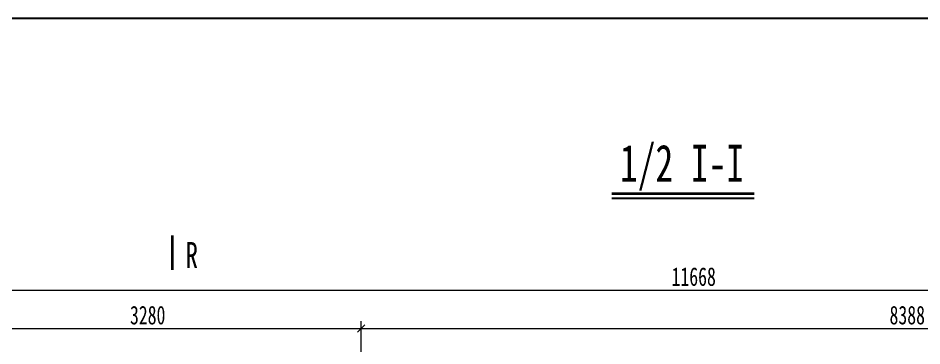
# Model space of a CAD drawing. Header units: millimetres. Extents: x 44597 to 300567, y -113054 to 73044.
# Drawn here: x 141335 to 148277, y -89996 to -87474 of the extents above; entities that cross this region are included whole.
import ezdxf
from ezdxf.enums import TextEntityAlignment as Align

# ---------------------------------------------------------------- set-up
doc = ezdxf.new("R2010")
doc.units = ezdxf.units.MM
doc.layers.get('Defpoints').update_dxf_attribs({"color": 8})
for name, color, linetype, lineweight in [('文字', 7, 'Continuous', 15), ('标注线及字体', 2, 'Continuous', 15), ('粗线', 3, 'Continuous', 35), ('细实线', 4, 'Continuous', 15)]:
    doc.layers.add(name, color=color, linetype=linetype, lineweight=lineweight)
doc.styles.add('111', font='', dxfattribs={"width": 0.7})
doc.styles.add('BM_Dim', font='', dxfattribs={"width": 0.85})
doc.styles.get('111').set_extended_font_data('仿宋_GB2312')
doc.styles.get('BM_Dim').set_extended_font_data('仿宋_GB2312')
doc.dimstyles.new('200', dxfattribs={"dimscale": 0, "dimtxt": 2.5, "dimasz": 1, "dimexe": 1, "dimexo": 1, "dimgap": 0.6, "dimtad": 1, "dimdec": 0, "dimdsep": 46, "dimtxsty": '111', "dimblk": 'OBLIQUE', "dimcen": 0, "dimclrd": 4, "dimclre": 4, "dimclrt": 4, "dimadec": 1, "dimazin": 2, "dimtfac": 1, "dimtdec": 0, "dimtix": 1, "dimtmove": 2, "dimatfit": 3, "dimfxl": 4, "dimfxlon": 1, "dimtolj": 1, "dimlwd": -1, "dimlwe": -1, "dimarcsym": 0})

# ---------------------------------------------------------------- blocks, each defined once
blk = doc.blocks.new('_Oblique')
at = {"color": 0, "linetype": 'ByBlock', "lineweight": -2}
blk.add_line((-0.5, -0.5), (0.5, 0.5), dxfattribs=at)
blk = doc.blocks.new('*D2965')
at = {"layer": 'Defpoints', "color": 0, "transparency": 16777216}
for p in [(143970.5, -89862.1), (140690.2, -90848.8), (143970.5, -90873.7)]:
    blk.add_point(p, dxfattribs=at)
at = {"layer": '细实线', "color": 4, "transparency": 16777216}
for p, q in [((140690.2, -90090.6), (140690.2, -89804.9)), ((143970.5, -90090.6), (143970.5, -89804.9)), ((140690.2, -89862.1), (143970.5, -89862.1))]:
    blk.add_line(p, q, dxfattribs=at)
at = {"layer": '细实线', "color": 4, "transparency": 16777216, "xscale": 57.14285714285715, "yscale": 57.14285714285715, "zscale": 57.14285714285715, "rotation": 180}
blk.add_blockref('_Oblique', (140690.2, -89862.1), dxfattribs=at)
at = {"layer": '细实线', "color": 4, "transparency": 16777216, "xscale": 57.14285714285715, "yscale": 57.14285714285715, "zscale": 57.14285714285715}
blk.add_blockref('_Oblique', (143970.5, -89862.1), dxfattribs=at)
at = {"layer": '细实线', "color": 4, "transparency": 16777216, "insert": (142330.3, -89759.8), "char_height": 142.86, "attachment_point": 5, "style": '111'}
blk.add_mtext('\\A1;3280', dxfattribs=at)
blk = doc.blocks.new('*D2966')
at = {"layer": 'Defpoints', "color": 0, "transparency": 16777216}
for p in [(152358.4, -89862.1), (143970.5, -90873.7), (152358.4, -90847.4)]:
    blk.add_point(p, dxfattribs=at)
at = {"layer": '细实线', "color": 4, "transparency": 16777216}
for p, q in [((143970.5, -90090.6), (143970.5, -89804.9)), ((152358.4, -90090.6), (152358.4, -89804.9)), ((143970.5, -89862.1), (152358.4, -89862.1))]:
    blk.add_line(p, q, dxfattribs=at)
at = {"layer": '细实线', "color": 4, "transparency": 16777216, "xscale": 57.14285714285715, "yscale": 57.14285714285715, "zscale": 57.14285714285715, "rotation": 180}
blk.add_blockref('_Oblique', (143970.5, -89862.1), dxfattribs=at)
at = {"layer": '细实线', "color": 4, "transparency": 16777216, "xscale": 57.14285714285715, "yscale": 57.14285714285715, "zscale": 57.14285714285715}
blk.add_blockref('_Oblique', (152358.4, -89862.1), dxfattribs=at)
at = {"layer": '细实线', "color": 4, "transparency": 16777216, "insert": (148164.5, -89759.8), "char_height": 142.86, "attachment_point": 5, "style": '111'}
blk.add_mtext('\\A1;8388', dxfattribs=at)
blk = doc.blocks.new('*D2992')
at = {"layer": 'Defpoints', "color": 0, "transparency": 16777216}
for p in [(152358.4, -89566), (140690.2, -90845.3), (152358.4, -90880)]:
    blk.add_point(p, dxfattribs=at)
at = {"layer": '细实线', "color": 4, "transparency": 16777216}
for p, q in [((140690.2, -89794.5), (140690.2, -89508.8)), ((152358.4, -89794.5), (152358.4, -89508.8)), ((140690.2, -89566), (152358.4, -89566))]:
    blk.add_line(p, q, dxfattribs=at)
at = {"layer": '细实线', "color": 4, "transparency": 16777216, "xscale": 57.14285714285715, "yscale": 57.14285714285715, "zscale": 57.14285714285715, "rotation": 180}
blk.add_blockref('_Oblique', (140690.2, -89566), dxfattribs=at)
at = {"layer": '细实线', "color": 4, "transparency": 16777216, "xscale": 57.14285714285715, "yscale": 57.14285714285715, "zscale": 57.14285714285715}
blk.add_blockref('_Oblique', (152358.4, -89566), dxfattribs=at)
at = {"layer": '细实线', "color": 4, "transparency": 16777216, "insert": (146524.3, -89463.7), "char_height": 142.86, "attachment_point": 5, "style": '111'}
blk.add_mtext('\\A1;11668', dxfattribs=at)

msp = doc.modelspace()

# ---------------------------------------------------------------- linework, layer by layer
at = {"color": 4}
msp.add_line((145895, -88859.2), (146989.2, -88859.2), dxfattribs=at)
at = {"color": 6, "const_width": 20.6, "elevation": 0}
msp.add_lwpolyline([(145895, -88824.9), (146989.2, -88824.9)], dxfattribs=at)
at = {"layer": 'Defpoints'}
msp.add_lwpolyline([(135566.6, -87474.1), (157566.6, -87474.1), (157566.6, -102091.3), (135566.6, -102091.3)], close=True, dxfattribs=at)
at = {"layer": '粗线'}
msp.add_line((142521.8, -89410.5), (142521.8, -89147.2), dxfattribs=at)

# ---------------------------------------------------------------- texts
at = {"layer": '文字', "style": 'BM_Dim', "width": 0.7}
msp.add_text('R', height=200, dxfattribs=at).set_placement((142668.5, -89396.2), align=Align.CENTER)
at = {"layer": '标注线及字体', "style": '111', "width": 0.7}
msp.add_text('1/2 I-I', height=285.71, dxfattribs=at).set_placement((146434.6, -88613.9), align=Align.MIDDLE)

# ---------------------------------------------------------------- dimensions: what is measured, and where the dimension line sits
at = {"layer": '细实线'}
for base, p1, p2, picture, middle in [((152358.4, -89566), (140690.2, -90845.3), (152358.4, -90880), '*D2992', (146524.3, -89463.7)), ((143970.5, -89862.1), (140690.2, -90848.8), (143970.5, -90873.7), '*D2965', (142330.3, -89759.8)), ((152358.4, -89862.1), (143970.5, -90873.7), (152358.4, -90847.4), '*D2966', (148164.5, -89759.8))]:
    dim = msp.add_linear_dim(base=base, p1=p1, p2=p2, dimstyle='200', override={"dimscale": 57.142857, "dimtxsty": '111', "dimblk": 'Oblique'}, dxfattribs=at)
    dim.commit()
    dim.dimension.update_dxf_attribs({"geometry": picture, "text_midpoint": middle})

doc.saveas('drawing.dxf')
